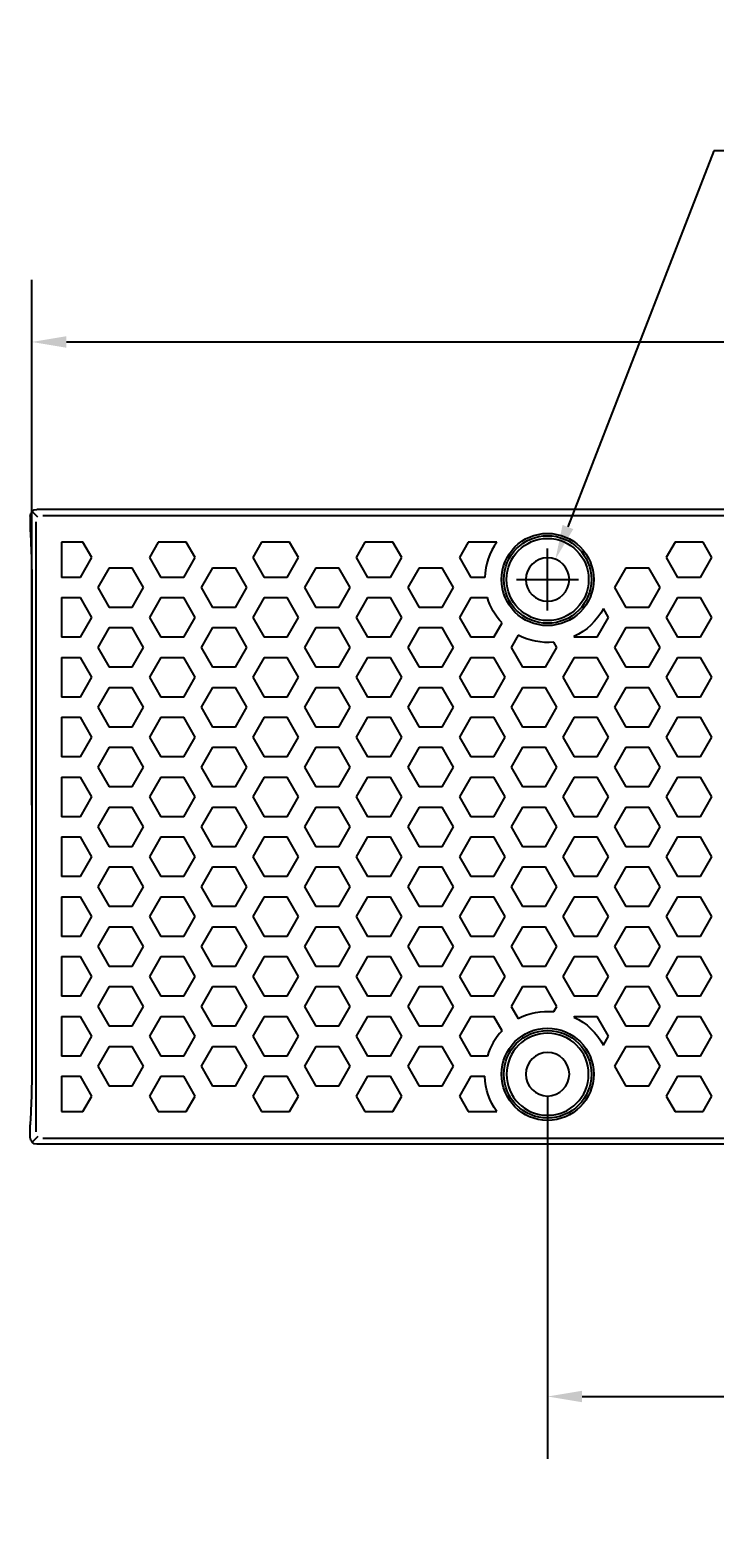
# Model space of a CAD drawing. Header units: inches. Extents: x 0.1 to 21.8, y 1.5 to 18.3.
# Drawn here: x 5.734 to 7.716, y 9.399 to 13.763 of the extents above; entities that cross this region are included whole.
import ezdxf

# ---------------------------------------------------------------- set-up
doc = ezdxf.new("R2010")
doc.units = ezdxf.units.IN
doc.header["$MEASUREMENT"] = 0
doc.layers.get('Defpoints').update_dxf_attribs({"color": 1})
doc.layers.add('Honeycomb', color=7, linetype='Continuous', true_color=0xffffff)
doc.styles.get("Standard").update_dxf_attribs({"font": 'Arial.ttf'})
doc.dimstyles.new('.1 DIM', dxfattribs={"dimscale": 0, "dimtxt": 0.15, "dimasz": 0.1, "dimexe": 0.18, "dimexo": 0.0625, "dimgap": 0.09, "dimtad": 0, "dimtih": 1, "dimtoh": 1, "dimdec": 5, "dimzin": 0, "dimdsep": 46, "dimlunit": 4, "dimtxsty": 'Standard', "dimcen": 0.09, "dimadec": 0, "dimazin": 0, "dimtfac": 1, "dimtdec": 5, "dimtofl": 0, "dimtmove": 0, "dimatfit": 3, "dimfxl": 1, "dimtolj": 1, "dimtzin": 0, "dimarcsym": 0})

# ---------------------------------------------------------------- blocks, each defined once
blk = doc.blocks.new('*D34')
at = {"layer": 'Defpoints', "color": 0, "lineweight": -2, "transparency": 16777216}
for p, q in [((5.7391, 11.5196), (5.7391, 13.0407)), ((17.6225, 11.5196), (17.6225, 13.0407)), ((5.8391, 12.8607), (11.0229, 12.8607)), ((17.5225, 12.8607), (12.3387, 12.8607))]:
    blk.add_line(p, q, dxfattribs=at)
at = {"layer": 'Defpoints', "color": 0, "transparency": 16777216}
for p in [(17.6225, 12.8607), (5.7391, 11.4571), (17.6225, 11.4571)]:
    blk.add_point(p, dxfattribs=at)
for points in [[(5.8391, 12.8773), (5.8391, 12.844), (5.7391, 12.8607)], [(17.5225, 12.8773), (17.5225, 12.844), (17.6225, 12.8607)]]:
    blk.add_solid(points, dxfattribs=at)
at = {"layer": 'Defpoints', "color": 0, "transparency": 16777216, "char_height": 0.15, "attachment_point": 5}
for s, insert in [('\\A1;11{\\H1x;\\S7/8;}"', (11.6808, 13.125)), ('\\A1;[301.84 mm]', (11.6808, 12.6752))]:
    blk.add_mtext(s, dxfattribs=dict(at, insert=insert))
blk = doc.blocks.new('*D35')
at = {"layer": 'Defpoints', "color": 0, "lineweight": -2, "transparency": 16777216}
for p, q in [((7.2322, 10.6786), (7.2322, 9.6283)), ((16.1294, 10.6786), (16.1294, 9.6283)), ((7.3322, 9.8083), (11.0229, 9.8083)), ((16.0294, 9.8083), (12.3387, 9.8083))]:
    blk.add_line(p, q, dxfattribs=at)
at = {"layer": 'Defpoints', "color": 0, "transparency": 16777216}
for p in [(7.2322, 10.7411), (16.1294, 10.7411), (16.1294, 9.8083)]:
    blk.add_point(p, dxfattribs=at)
for points in [[(7.3322, 9.8249), (7.3322, 9.7916), (7.2322, 9.8083)], [(16.0294, 9.8249), (16.0294, 9.7916), (16.1294, 9.8083)]]:
    blk.add_solid(points, dxfattribs=at)
at = {"layer": 'Defpoints', "color": 0, "transparency": 16777216, "char_height": 0.15, "attachment_point": 5}
for s, insert in [('\\A1;8{\\H1x;\\S29/32;}"', (11.6808, 10.0757)), ('\\A1;[225.99 mm]', (11.6808, 9.6228))]:
    blk.add_mtext(s, dxfattribs=dict(at, insert=insert))
blk = doc.blocks.new('*D38')
at = {"layer": 'Defpoints', "color": 0, "lineweight": -2, "transparency": 16777216}
for p, q in [((7.7131, 13.4143), (7.2911, 12.3251)), ((7.8131, 13.4143), (7.7131, 13.4143)), ((7.2322, 12.0831), (7.2322, 12.2631)), ((7.1422, 12.1731), (7.3222, 12.1731))]:
    blk.add_line(p, q, dxfattribs=at)
at = {"layer": 'Defpoints', "color": 0, "transparency": 16777216}
for p in [(7.255, 12.2318), (7.2095, 12.1144)]:
    blk.add_point(p, dxfattribs=at)
blk.add_solid([(7.2756, 12.3311), (7.3067, 12.3191), (7.255, 12.2318)], dxfattribs=at)
at = {"layer": 'Defpoints', "color": 0, "transparency": 16777216, "insert": (8.4699, 13.4143), "char_height": 0.15, "attachment_point": 5}
blk.add_mtext('\\A1;∅{\\H1x;\\S1/8;}"\\P [∅3.20 mm]', dxfattribs=at)

msp = doc.modelspace()

# ---------------------------------------------------------------- linework, layer by layer
at = {"layer": 'Honeycomb', "color": 250, "linetype": 'Continuous'}
for p, q in [((5.734299, 12.356287), (5.734299, 12.32102)), ((5.756782, 12.353481), (5.740062, 12.370201)), ((17.607626, 12.375964), (5.753976, 12.375964)), ((5.770691, 12.358748), (17.590911, 12.358748)), ((5.751516, 10.574601), (5.751516, 12.339572)), ((5.88703, 12.281185), (5.825454, 12.281185)), ((5.825454, 12.281185), (5.825454, 12.179158)), ((5.912789, 12.236569), (5.88703, 12.281185)), ((6.10516, 12.281185), (6.0794, 12.236569)), ((6.186225, 12.281185), (6.10516, 12.281185)), ((6.211984, 12.236569), (6.186225, 12.281185)), ((6.404355, 12.281185), (6.378596, 12.236569)), ((6.48542, 12.281185), (6.404355, 12.281185)), ((6.511179, 12.236569), (6.48542, 12.281185)), ((6.70355, 12.281185), (6.677791, 12.236569)), ((6.784615, 12.281185), (6.70355, 12.281185)), ((6.810374, 12.236569), (6.784615, 12.281185)), ((7.002745, 12.281185), (6.976986, 12.236569)), ((7.085724, 12.281185), (7.002745, 12.281185)), ((7.601135, 12.281185), (7.575376, 12.236569)), ((7.6822, 12.281185), (7.601135, 12.281185)), ((7.707959, 12.236569), (7.6822, 12.281185)), ((5.879643, 12.179158), (5.912789, 12.236569)), ((6.0794, 12.236569), (6.112546, 12.179158)), ((6.178838, 12.179158), (6.211984, 12.236569)), ((6.378596, 12.236569), (6.411741, 12.179158)), ((6.478033, 12.179158), (6.511179, 12.236569)), ((6.677791, 12.236569), (6.710937, 12.179158)), ((6.777228, 12.179158), (6.810374, 12.236569)), ((6.976986, 12.236569), (7.010132, 12.179158)), ((7.575376, 12.236569), (7.608522, 12.179158)), ((7.674814, 12.179158), (7.707959, 12.236569)), ((5.879643, 12.179158), (5.825454, 12.179158)), ((5.962949, 12.20737), (5.929803, 12.149959)), ((5.962949, 12.20737), (6.029241, 12.20737)), ((6.062387, 12.149959), (6.029241, 12.20737)), ((6.178838, 12.179158), (6.112546, 12.179158)), ((6.262144, 12.20737), (6.228998, 12.149959)), ((6.262144, 12.20737), (6.328436, 12.20737)), ((6.361582, 12.149959), (6.328436, 12.20737)), ((6.478033, 12.179158), (6.411741, 12.179158)), ((6.561339, 12.20737), (6.528193, 12.149959)), ((6.561339, 12.20737), (6.627631, 12.20737)), ((6.660777, 12.149959), (6.627631, 12.20737)), ((6.777228, 12.179158), (6.710937, 12.179158)), ((6.860534, 12.20737), (6.827388, 12.149959)), ((6.860534, 12.20737), (6.926826, 12.20737)), ((6.959972, 12.149959), (6.926826, 12.20737)), ((7.050278, 12.179158), (7.010132, 12.179158)), ((7.458924, 12.20737), (7.425778, 12.149959)), ((7.458924, 12.20737), (7.525216, 12.20737)), ((7.558362, 12.149959), (7.525216, 12.20737)), ((7.674814, 12.179158), (7.608522, 12.179158)), ((5.929803, 12.149959), (5.962949, 12.092549)), ((6.029241, 12.092549), (6.062387, 12.149959)), ((6.228998, 12.149959), (6.262144, 12.092549)), ((6.328436, 12.092549), (6.361582, 12.149959)), ((6.528193, 12.149959), (6.561339, 12.092549)), ((6.627631, 12.092549), (6.660777, 12.149959)), ((6.827388, 12.149959), (6.860534, 12.092549)), ((6.926826, 12.092549), (6.959972, 12.149959)), ((7.425778, 12.149959), (7.458924, 12.092549)), ((7.525216, 12.092549), (7.558362, 12.149959)), ((5.739144, 12.126781), (5.739144, 10.787392)), ((5.825454, 12.120761), (5.825454, 12.00594)), ((5.825454, 12.120761), (5.879643, 12.120761)), ((5.912789, 12.06335), (5.879643, 12.120761)), ((6.029241, 12.092549), (5.962949, 12.092549)), ((6.112546, 12.120761), (6.0794, 12.06335)), ((6.112546, 12.120761), (6.178838, 12.120761)), ((6.211984, 12.06335), (6.178838, 12.120761)), ((6.328436, 12.092549), (6.262144, 12.092549)), ((6.411741, 12.120761), (6.378596, 12.06335)), ((6.411741, 12.120761), (6.478033, 12.120761)), ((6.511179, 12.06335), (6.478033, 12.120761)), ((6.627631, 12.092549), (6.561339, 12.092549)), ((6.710937, 12.120761), (6.677791, 12.06335)), ((6.710937, 12.120761), (6.777228, 12.120761)), ((6.810374, 12.06335), (6.777228, 12.120761)), ((6.926826, 12.092549), (6.860534, 12.092549)), ((7.010132, 12.120761), (6.976986, 12.06335)), ((7.010132, 12.120761), (7.057866, 12.120761)), ((7.408764, 12.06335), (7.393829, 12.08922)), ((7.525216, 12.092549), (7.458924, 12.092549)), ((7.608522, 12.120761), (7.575376, 12.06335)), ((7.608522, 12.120761), (7.674814, 12.120761)), ((7.707959, 12.06335), (7.674814, 12.120761)), ((5.879643, 12.00594), (5.912789, 12.06335)), ((6.0794, 12.06335), (6.112546, 12.00594)), ((6.178838, 12.00594), (6.211984, 12.06335)), ((6.378596, 12.06335), (6.411741, 12.00594)), ((6.478033, 12.00594), (6.511179, 12.06335)), ((6.677791, 12.06335), (6.710937, 12.00594)), ((6.777228, 12.00594), (6.810374, 12.06335)), ((6.976986, 12.06335), (7.010132, 12.00594)), ((7.076423, 12.00594), (7.10043, 12.04752)), ((7.375618, 12.00594), (7.408764, 12.06335)), ((7.575376, 12.06335), (7.608522, 12.00594)), ((7.674814, 12.00594), (7.707959, 12.06335)), ((5.879643, 12.00594), (5.825454, 12.00594)), ((5.962949, 12.034152), (5.929803, 11.976741)), ((5.962949, 12.034152), (6.029241, 12.034152)), ((6.062387, 11.976741), (6.029241, 12.034152)), ((6.178838, 12.00594), (6.112546, 12.00594)), ((6.262144, 12.034152), (6.228998, 11.976741)), ((6.262144, 12.034152), (6.328436, 12.034152)), ((6.361582, 11.976741), (6.328436, 12.034152)), ((6.478033, 12.00594), (6.411741, 12.00594)), ((6.561339, 12.034152), (6.528193, 11.976741)), ((6.561339, 12.034152), (6.627631, 12.034152)), ((6.660777, 11.976741), (6.627631, 12.034152)), ((6.777228, 12.00594), (6.710937, 12.00594)), ((6.860534, 12.034152), (6.827388, 11.976741)), ((6.860534, 12.034152), (6.926826, 12.034152)), ((6.959972, 11.976741), (6.926826, 12.034152)), ((7.076423, 12.00594), (7.010132, 12.00594)), ((7.147057, 12.012203), (7.126583, 11.976741)), ((7.308311, 12.007698), (7.309327, 12.00594)), ((7.375618, 12.00594), (7.309327, 12.00594)), ((7.458924, 12.034152), (7.425778, 11.976741)), ((7.458924, 12.034152), (7.525216, 12.034152)), ((7.558362, 11.976741), (7.525216, 12.034152)), ((7.674814, 12.00594), (7.608522, 12.00594)), ((5.929803, 11.976741), (5.962949, 11.919331)), ((6.029241, 11.919331), (6.062387, 11.976741)), ((6.228998, 11.976741), (6.262144, 11.919331)), ((6.328436, 11.919331), (6.361582, 11.976741)), ((6.528193, 11.976741), (6.561339, 11.919331)), ((6.627631, 11.919331), (6.660777, 11.976741)), ((6.827388, 11.976741), (6.860534, 11.919331)), ((6.926826, 11.919331), (6.959972, 11.976741)), ((7.126583, 11.976741), (7.159729, 11.919331)), ((7.226021, 11.919331), (7.259167, 11.976741)), ((7.259167, 11.976741), (7.250385, 11.991952)), ((7.425778, 11.976741), (7.458924, 11.919331)), ((7.525216, 11.919331), (7.558362, 11.976741)), ((5.825454, 11.947543), (5.825454, 11.832722)), ((5.825454, 11.947543), (5.879643, 11.947543)), ((5.912789, 11.890132), (5.879643, 11.947543)), ((6.029241, 11.919331), (5.962949, 11.919331)), ((6.112546, 11.947543), (6.0794, 11.890132)), ((6.112546, 11.947543), (6.178838, 11.947543)), ((6.211984, 11.890132), (6.178838, 11.947543)), ((6.328436, 11.919331), (6.262144, 11.919331)), ((6.411741, 11.947543), (6.378596, 11.890132)), ((6.411741, 11.947543), (6.478033, 11.947543)), ((6.511179, 11.890132), (6.478033, 11.947543)), ((6.627631, 11.919331), (6.561339, 11.919331)), ((6.710937, 11.947543), (6.677791, 11.890132)), ((6.710937, 11.947543), (6.777228, 11.947543)), ((6.810374, 11.890132), (6.777228, 11.947543)), ((6.926826, 11.919331), (6.860534, 11.919331)), ((7.010132, 11.947543), (6.976986, 11.890132)), ((7.010132, 11.947543), (7.076423, 11.947543)), ((7.109569, 11.890132), (7.076423, 11.947543)), ((7.226021, 11.919331), (7.159729, 11.919331)), ((7.309327, 11.947543), (7.276181, 11.890132)), ((7.309327, 11.947543), (7.375618, 11.947543)), ((7.408764, 11.890132), (7.375618, 11.947543)), ((7.525216, 11.919331), (7.458924, 11.919331)), ((7.608522, 11.947543), (7.575376, 11.890132)), ((7.608522, 11.947543), (7.674814, 11.947543)), ((7.707959, 11.890132), (7.674814, 11.947543)), ((5.879643, 11.832722), (5.912789, 11.890132)), ((6.0794, 11.890132), (6.112546, 11.832722)), ((6.178838, 11.832722), (6.211984, 11.890132)), ((6.378596, 11.890132), (6.411741, 11.832722)), ((6.478033, 11.832722), (6.511179, 11.890132)), ((6.677791, 11.890132), (6.710937, 11.832722)), ((6.777228, 11.832722), (6.810374, 11.890132)), ((6.976986, 11.890132), (7.010132, 11.832722)), ((7.076423, 11.832722), (7.109569, 11.890132)), ((7.276181, 11.890132), (7.309327, 11.832722)), ((7.375618, 11.832722), (7.408764, 11.890132)), ((7.575376, 11.890132), (7.608522, 11.832722)), ((7.674814, 11.832722), (7.707959, 11.890132)), ((5.879643, 11.832722), (5.825454, 11.832722)), ((5.962949, 11.860933), (5.929803, 11.803523)), ((5.962949, 11.860933), (6.029241, 11.860933)), ((6.062387, 11.803523), (6.029241, 11.860933)), ((6.178838, 11.832722), (6.112546, 11.832722)), ((6.262144, 11.860933), (6.228998, 11.803523)), ((6.262144, 11.860933), (6.328436, 11.860933)), ((6.361582, 11.803523), (6.328436, 11.860933)), ((6.478033, 11.832722), (6.411741, 11.832722)), ((6.561339, 11.860933), (6.528193, 11.803523)), ((6.561339, 11.860933), (6.627631, 11.860933)), ((6.660777, 11.803523), (6.627631, 11.860933)), ((6.777228, 11.832722), (6.710937, 11.832722)), ((6.860534, 11.860933), (6.827388, 11.803523)), ((6.860534, 11.860933), (6.926826, 11.860933)), ((6.959972, 11.803523), (6.926826, 11.860933)), ((7.076423, 11.832722), (7.010132, 11.832722)), ((7.159729, 11.860933), (7.126583, 11.803523)), ((7.159729, 11.860933), (7.226021, 11.860933)), ((7.259167, 11.803523), (7.226021, 11.860933)), ((7.375618, 11.832722), (7.309327, 11.832722)), ((7.458924, 11.860933), (7.425778, 11.803523)), ((7.458924, 11.860933), (7.525216, 11.860933)), ((7.558362, 11.803523), (7.525216, 11.860933)), ((7.674814, 11.832722), (7.608522, 11.832722)), ((5.929803, 11.803523), (5.962949, 11.746113)), ((6.029241, 11.746113), (6.062387, 11.803523)), ((6.228998, 11.803523), (6.262144, 11.746113)), ((6.328436, 11.746113), (6.361582, 11.803523)), ((6.528193, 11.803523), (6.561339, 11.746113)), ((6.627631, 11.746113), (6.660777, 11.803523)), ((6.827388, 11.803523), (6.860534, 11.746113)), ((6.926826, 11.746113), (6.959972, 11.803523)), ((7.126583, 11.803523), (7.159729, 11.746113)), ((7.226021, 11.746113), (7.259167, 11.803523)), ((7.425778, 11.803523), (7.458924, 11.746113)), ((7.525216, 11.746113), (7.558362, 11.803523)), ((5.825454, 11.774324), (5.825454, 11.659504)), ((5.825454, 11.774324), (5.879643, 11.774324)), ((5.912789, 11.716914), (5.879643, 11.774324)), ((6.029241, 11.746113), (5.962949, 11.746113)), ((6.112546, 11.774324), (6.0794, 11.716914)), ((6.112546, 11.774324), (6.178838, 11.774324)), ((6.211984, 11.716914), (6.178838, 11.774324)), ((6.328436, 11.746113), (6.262144, 11.746113)), ((6.411741, 11.774324), (6.378596, 11.716914)), ((6.411741, 11.774324), (6.478033, 11.774324)), ((6.511179, 11.716914), (6.478033, 11.774324)), ((6.627631, 11.746113), (6.561339, 11.746113)), ((6.710937, 11.774324), (6.677791, 11.716914)), ((6.710937, 11.774324), (6.777228, 11.774324)), ((6.810374, 11.716914), (6.777228, 11.774324)), ((6.926826, 11.746113), (6.860534, 11.746113)), ((7.010132, 11.774324), (6.976986, 11.716914)), ((7.010132, 11.774324), (7.076423, 11.774324)), ((7.109569, 11.716914), (7.076423, 11.774324)), ((7.226021, 11.746113), (7.159729, 11.746113)), ((7.309327, 11.774324), (7.276181, 11.716914)), ((7.309327, 11.774324), (7.375618, 11.774324)), ((7.408764, 11.716914), (7.375618, 11.774324)), ((7.525216, 11.746113), (7.458924, 11.746113)), ((7.608522, 11.774324), (7.575376, 11.716914)), ((7.608522, 11.774324), (7.674814, 11.774324)), ((7.707959, 11.716914), (7.674814, 11.774324)), ((5.879643, 11.659504), (5.912789, 11.716914)), ((6.0794, 11.716914), (6.112546, 11.659504)), ((6.178838, 11.659504), (6.211984, 11.716914)), ((6.378596, 11.716914), (6.411741, 11.659504)), ((6.478033, 11.659504), (6.511179, 11.716914)), ((6.677791, 11.716914), (6.710937, 11.659504)), ((6.777228, 11.659504), (6.810374, 11.716914)), ((6.976986, 11.716914), (7.010132, 11.659504)), ((7.076423, 11.659504), (7.109569, 11.716914)), ((7.276181, 11.716914), (7.309327, 11.659504)), ((7.375618, 11.659504), (7.408764, 11.716914)), ((7.575376, 11.716914), (7.608522, 11.659504)), ((7.674814, 11.659504), (7.707959, 11.716914)), ((5.879643, 11.659504), (5.825454, 11.659504)), ((5.962949, 11.687715), (5.929803, 11.630305)), ((5.962949, 11.687715), (6.029241, 11.687715)), ((6.062387, 11.630305), (6.029241, 11.687715)), ((6.178838, 11.659504), (6.112546, 11.659504)), ((6.262144, 11.687715), (6.228998, 11.630305)), ((6.262144, 11.687715), (6.328436, 11.687715)), ((6.361582, 11.630305), (6.328436, 11.687715)), ((6.478033, 11.659504), (6.411741, 11.659504)), ((6.561339, 11.687715), (6.528193, 11.630305)), ((6.561339, 11.687715), (6.627631, 11.687715)), ((6.660777, 11.630305), (6.627631, 11.687715)), ((6.777228, 11.659504), (6.710937, 11.659504)), ((6.860534, 11.687715), (6.827388, 11.630305)), ((6.860534, 11.687715), (6.926826, 11.687715)), ((6.959972, 11.630305), (6.926826, 11.687715)), ((7.076423, 11.659504), (7.010132, 11.659504)), ((7.159729, 11.687715), (7.126583, 11.630305)), ((7.159729, 11.687715), (7.226021, 11.687715)), ((7.259167, 11.630305), (7.226021, 11.687715)), ((7.375618, 11.659504), (7.309327, 11.659504)), ((7.458924, 11.687715), (7.425778, 11.630305)), ((7.458924, 11.687715), (7.525216, 11.687715)), ((7.558362, 11.630305), (7.525216, 11.687715)), ((7.674814, 11.659504), (7.608522, 11.659504)), ((5.929803, 11.630305), (5.962949, 11.572894)), ((6.029241, 11.572894), (6.062387, 11.630305)), ((6.228998, 11.630305), (6.262144, 11.572894)), ((6.328436, 11.572894), (6.361582, 11.630305)), ((6.528193, 11.630305), (6.561339, 11.572894)), ((6.627631, 11.572894), (6.660777, 11.630305)), ((6.827388, 11.630305), (6.860534, 11.572894)), ((6.926826, 11.572894), (6.959972, 11.630305)), ((7.126583, 11.630305), (7.159729, 11.572894)), ((7.226021, 11.572894), (7.259167, 11.630305)), ((7.425778, 11.630305), (7.458924, 11.572894)), ((7.525216, 11.572894), (7.558362, 11.630305)), ((5.825454, 11.601106), (5.825454, 11.486285)), ((5.825454, 11.601106), (5.879643, 11.601106)), ((5.912789, 11.543696), (5.879643, 11.601106)), ((6.029241, 11.572894), (5.962949, 11.572894)), ((6.112546, 11.601106), (6.0794, 11.543696)), ((6.112546, 11.601106), (6.178838, 11.601106)), ((6.211984, 11.543696), (6.178838, 11.601106)), ((6.328436, 11.572894), (6.262144, 11.572894)), ((6.411741, 11.601106), (6.378596, 11.543696)), ((6.411741, 11.601106), (6.478033, 11.601106)), ((6.511179, 11.543696), (6.478033, 11.601106)), ((6.627631, 11.572894), (6.561339, 11.572894)), ((6.710937, 11.601106), (6.677791, 11.543696)), ((6.710937, 11.601106), (6.777228, 11.601106)), ((6.810374, 11.543696), (6.777228, 11.601106)), ((6.926826, 11.572894), (6.860534, 11.572894)), ((7.010132, 11.601106), (6.976986, 11.543696)), ((7.010132, 11.601106), (7.076423, 11.601106)), ((7.109569, 11.543696), (7.076423, 11.601106)), ((7.226021, 11.572894), (7.159729, 11.572894)), ((7.309327, 11.601106), (7.276181, 11.543696)), ((7.309327, 11.601106), (7.375618, 11.601106)), ((7.408764, 11.543696), (7.375618, 11.601106)), ((7.525216, 11.572894), (7.458924, 11.572894)), ((7.608522, 11.601106), (7.575376, 11.543696)), ((7.608522, 11.601106), (7.674814, 11.601106)), ((7.707959, 11.543696), (7.674814, 11.601106)), ((5.879643, 11.486285), (5.912789, 11.543696)), ((6.0794, 11.543696), (6.112546, 11.486285)), ((6.178838, 11.486285), (6.211984, 11.543696)), ((6.378596, 11.543696), (6.411741, 11.486285)), ((6.478033, 11.486285), (6.511179, 11.543696)), ((6.677791, 11.543696), (6.710937, 11.486285)), ((6.777228, 11.486285), (6.810374, 11.543696)), ((6.976986, 11.543696), (7.010132, 11.486285)), ((7.076423, 11.486285), (7.109569, 11.543696)), ((7.276181, 11.543696), (7.309327, 11.486285)), ((7.375618, 11.486285), (7.408764, 11.543696)), ((7.575376, 11.543696), (7.608522, 11.486285)), ((7.674814, 11.486285), (7.707959, 11.543696)), ((5.879643, 11.486285), (5.825454, 11.486285)), ((5.962949, 11.514497), (5.929803, 11.457087)), ((5.962949, 11.514497), (6.029241, 11.514497)), ((6.062387, 11.457087), (6.029241, 11.514497)), ((6.178838, 11.486285), (6.112546, 11.486285)), ((6.262144, 11.514497), (6.228998, 11.457087)), ((6.262144, 11.514497), (6.328436, 11.514497)), ((6.361582, 11.457087), (6.328436, 11.514497)), ((6.478033, 11.486285), (6.411741, 11.486285)), ((6.561339, 11.514497), (6.528193, 11.457087)), ((6.561339, 11.514497), (6.627631, 11.514497)), ((6.660777, 11.457087), (6.627631, 11.514497)), ((6.777228, 11.486285), (6.710937, 11.486285)), ((6.860534, 11.514497), (6.827388, 11.457087)), ((6.860534, 11.514497), (6.926826, 11.514497)), ((6.959972, 11.457087), (6.926826, 11.514497)), ((7.076423, 11.486285), (7.010132, 11.486285)), ((7.159729, 11.514497), (7.126583, 11.457087)), ((7.159729, 11.514497), (7.226021, 11.514497)), ((7.259167, 11.457087), (7.226021, 11.514497)), ((7.375618, 11.486285), (7.309327, 11.486285)), ((7.458924, 11.514497), (7.425778, 11.457087)), ((7.458924, 11.514497), (7.525216, 11.514497)), ((7.558362, 11.457087), (7.525216, 11.514497)), ((7.674814, 11.486285), (7.608522, 11.486285)), ((5.929803, 11.457087), (5.962949, 11.399676)), ((6.029241, 11.399676), (6.062387, 11.457087)), ((6.228998, 11.457087), (6.262144, 11.399676)), ((6.328436, 11.399676), (6.361582, 11.457087)), ((6.528193, 11.457087), (6.561339, 11.399676)), ((6.627631, 11.399676), (6.660777, 11.457087)), ((6.827388, 11.457087), (6.860534, 11.399676)), ((6.926826, 11.399676), (6.959972, 11.457087)), ((7.126583, 11.457087), (7.159729, 11.399676)), ((7.226021, 11.399676), (7.259167, 11.457087)), ((7.425778, 11.457087), (7.458924, 11.399676)), ((7.525216, 11.399676), (7.558362, 11.457087)), ((5.825454, 11.427888), (5.825454, 11.313067)), ((5.825454, 11.427888), (5.879643, 11.427888)), ((5.912789, 11.370478), (5.879643, 11.427888)), ((6.029241, 11.399676), (5.962949, 11.399676)), ((6.112546, 11.427888), (6.0794, 11.370478)), ((6.112546, 11.427888), (6.178838, 11.427888)), ((6.211984, 11.370478), (6.178838, 11.427888)), ((6.328436, 11.399676), (6.262144, 11.399676)), ((6.411741, 11.427888), (6.378596, 11.370478)), ((6.411741, 11.427888), (6.478033, 11.427888)), ((6.511179, 11.370478), (6.478033, 11.427888)), ((6.627631, 11.399676), (6.561339, 11.399676)), ((6.710937, 11.427888), (6.677791, 11.370478)), ((6.710937, 11.427888), (6.777228, 11.427888)), ((6.810374, 11.370478), (6.777228, 11.427888)), ((6.926826, 11.399676), (6.860534, 11.399676)), ((7.010132, 11.427888), (6.976986, 11.370478)), ((7.010132, 11.427888), (7.076423, 11.427888)), ((7.109569, 11.370478), (7.076423, 11.427888)), ((7.226021, 11.399676), (7.159729, 11.399676)), ((7.309327, 11.427888), (7.276181, 11.370478)), ((7.309327, 11.427888), (7.375618, 11.427888)), ((7.408764, 11.370478), (7.375618, 11.427888)), ((7.525216, 11.399676), (7.458924, 11.399676)), ((7.608522, 11.427888), (7.575376, 11.370478)), ((7.608522, 11.427888), (7.674814, 11.427888)), ((7.707959, 11.370478), (7.674814, 11.427888)), ((5.879643, 11.313067), (5.912789, 11.370478)), ((6.0794, 11.370478), (6.112546, 11.313067)), ((6.178838, 11.313067), (6.211984, 11.370478)), ((6.378596, 11.370478), (6.411741, 11.313067)), ((6.478033, 11.313067), (6.511179, 11.370478)), ((6.677791, 11.370478), (6.710937, 11.313067)), ((6.777228, 11.313067), (6.810374, 11.370478)), ((6.976986, 11.370478), (7.010132, 11.313067)), ((7.076423, 11.313067), (7.109569, 11.370478)), ((7.276181, 11.370478), (7.309327, 11.313067)), ((7.375618, 11.313067), (7.408764, 11.370478)), ((7.575376, 11.370478), (7.608522, 11.313067)), ((7.674814, 11.313067), (7.707959, 11.370478)), ((5.879643, 11.313067), (5.825454, 11.313067)), ((5.962949, 11.341279), (5.929803, 11.283868)), ((5.962949, 11.341279), (6.029241, 11.341279)), ((6.062387, 11.283868), (6.029241, 11.341279)), ((6.178838, 11.313067), (6.112546, 11.313067)), ((6.262144, 11.341279), (6.228998, 11.283868)), ((6.262144, 11.341279), (6.328436, 11.341279)), ((6.361582, 11.283868), (6.328436, 11.341279)), ((6.478033, 11.313067), (6.411741, 11.313067)), ((6.561339, 11.341279), (6.528193, 11.283868)), ((6.561339, 11.341279), (6.627631, 11.341279)), ((6.660777, 11.283868), (6.627631, 11.341279)), ((6.777228, 11.313067), (6.710937, 11.313067)), ((6.860534, 11.341279), (6.827388, 11.283868)), ((6.860534, 11.341279), (6.926826, 11.341279)), ((6.959972, 11.283868), (6.926826, 11.341279)), ((7.076423, 11.313067), (7.010132, 11.313067)), ((7.159729, 11.341279), (7.126583, 11.283868)), ((7.159729, 11.341279), (7.226021, 11.341279)), ((7.259167, 11.283868), (7.226021, 11.341279)), ((7.375618, 11.313067), (7.309327, 11.313067)), ((7.458924, 11.341279), (7.425778, 11.283868)), ((7.458924, 11.341279), (7.525216, 11.341279)), ((7.558362, 11.283868), (7.525216, 11.341279)), ((7.674814, 11.313067), (7.608522, 11.313067)), ((5.929803, 11.283868), (5.962949, 11.226458)), ((6.029241, 11.226458), (6.062387, 11.283868)), ((6.228998, 11.283868), (6.262144, 11.226458)), ((6.328436, 11.226458), (6.361582, 11.283868)), ((6.528193, 11.283868), (6.561339, 11.226458)), ((6.627631, 11.226458), (6.660777, 11.283868)), ((6.827388, 11.283868), (6.860534, 11.226458)), ((6.926826, 11.226458), (6.959972, 11.283868)), ((7.126583, 11.283868), (7.159729, 11.226458)), ((7.226021, 11.226458), (7.259167, 11.283868)), ((7.425778, 11.283868), (7.458924, 11.226458)), ((7.525216, 11.226458), (7.558362, 11.283868)), ((5.825454, 11.25467), (5.825454, 11.139849)), ((5.825454, 11.25467), (5.879643, 11.25467)), ((5.912789, 11.197259), (5.879643, 11.25467)), ((6.029241, 11.226458), (5.962949, 11.226458)), ((6.112546, 11.25467), (6.0794, 11.197259)), ((6.112546, 11.25467), (6.178838, 11.25467)), ((6.211984, 11.197259), (6.178838, 11.25467)), ((6.328436, 11.226458), (6.262144, 11.226458)), ((6.411741, 11.25467), (6.378596, 11.197259)), ((6.411741, 11.25467), (6.478033, 11.25467)), ((6.511179, 11.197259), (6.478033, 11.25467)), ((6.627631, 11.226458), (6.561339, 11.226458)), ((6.710937, 11.25467), (6.677791, 11.197259)), ((6.710937, 11.25467), (6.777228, 11.25467)), ((6.810374, 11.197259), (6.777228, 11.25467)), ((6.926826, 11.226458), (6.860534, 11.226458)), ((7.010132, 11.25467), (6.976986, 11.197259)), ((7.010132, 11.25467), (7.076423, 11.25467)), ((7.109569, 11.197259), (7.076423, 11.25467)), ((7.226021, 11.226458), (7.159729, 11.226458)), ((7.309327, 11.25467), (7.276181, 11.197259)), ((7.309327, 11.25467), (7.375618, 11.25467)), ((7.408764, 11.197259), (7.375618, 11.25467)), ((7.525216, 11.226458), (7.458924, 11.226458)), ((7.608522, 11.25467), (7.575376, 11.197259)), ((7.608522, 11.25467), (7.674814, 11.25467)), ((7.707959, 11.197259), (7.674814, 11.25467)), ((5.879643, 11.139849), (5.912789, 11.197259)), ((6.0794, 11.197259), (6.112546, 11.139849)), ((6.178838, 11.139849), (6.211984, 11.197259)), ((6.378596, 11.197259), (6.411741, 11.139849)), ((6.478033, 11.139849), (6.511179, 11.197259)), ((6.677791, 11.197259), (6.710937, 11.139849)), ((6.777228, 11.139849), (6.810374, 11.197259)), ((6.976986, 11.197259), (7.010132, 11.139849)), ((7.076423, 11.139849), (7.109569, 11.197259)), ((7.276181, 11.197259), (7.309327, 11.139849)), ((7.375618, 11.139849), (7.408764, 11.197259)), ((7.575376, 11.197259), (7.608522, 11.139849)), ((7.674814, 11.139849), (7.707959, 11.197259)), ((5.879643, 11.139849), (5.825454, 11.139849)), ((5.962949, 11.168061), (5.929803, 11.11065)), ((5.962949, 11.168061), (6.029241, 11.168061)), ((6.062387, 11.11065), (6.029241, 11.168061)), ((6.178838, 11.139849), (6.112546, 11.139849)), ((6.262144, 11.168061), (6.228998, 11.11065)), ((6.262144, 11.168061), (6.328436, 11.168061)), ((6.361582, 11.11065), (6.328436, 11.168061)), ((6.478033, 11.139849), (6.411741, 11.139849)), ((6.561339, 11.168061), (6.528193, 11.11065)), ((6.561339, 11.168061), (6.627631, 11.168061)), ((6.660777, 11.11065), (6.627631, 11.168061)), ((6.777228, 11.139849), (6.710937, 11.139849)), ((6.860534, 11.168061), (6.827388, 11.11065)), ((6.860534, 11.168061), (6.926826, 11.168061)), ((6.959972, 11.11065), (6.926826, 11.168061)), ((7.076423, 11.139849), (7.010132, 11.139849)), ((7.159729, 11.168061), (7.126583, 11.11065)), ((7.159729, 11.168061), (7.226021, 11.168061)), ((7.259167, 11.11065), (7.226021, 11.168061)), ((7.375618, 11.139849), (7.309327, 11.139849)), ((7.458924, 11.168061), (7.425778, 11.11065)), ((7.458924, 11.168061), (7.525216, 11.168061)), ((7.558362, 11.11065), (7.525216, 11.168061)), ((7.674814, 11.139849), (7.608522, 11.139849)), ((5.929803, 11.11065), (5.962949, 11.05324)), ((6.029241, 11.05324), (6.062387, 11.11065)), ((6.228998, 11.11065), (6.262144, 11.05324)), ((6.328436, 11.05324), (6.361582, 11.11065)), ((6.528193, 11.11065), (6.561339, 11.05324)), ((6.627631, 11.05324), (6.660777, 11.11065)), ((6.827388, 11.11065), (6.860534, 11.05324)), ((6.926826, 11.05324), (6.959972, 11.11065)), ((7.126583, 11.11065), (7.159729, 11.05324)), ((7.226021, 11.05324), (7.259167, 11.11065)), ((7.425778, 11.11065), (7.458924, 11.05324)), ((7.525216, 11.05324), (7.558362, 11.11065)), ((5.825454, 11.081452), (5.825454, 10.966631)), ((5.825454, 11.081452), (5.879643, 11.081452)), ((5.912789, 11.024041), (5.879643, 11.081452)), ((6.029241, 11.05324), (5.962949, 11.05324)), ((6.112546, 11.081452), (6.0794, 11.024041)), ((6.112546, 11.081452), (6.178838, 11.081452)), ((6.211984, 11.024041), (6.178838, 11.081452)), ((6.328436, 11.05324), (6.262144, 11.05324)), ((6.411741, 11.081452), (6.378596, 11.024041)), ((6.411741, 11.081452), (6.478033, 11.081452)), ((6.511179, 11.024041), (6.478033, 11.081452)), ((6.627631, 11.05324), (6.561339, 11.05324)), ((6.710937, 11.081452), (6.677791, 11.024041)), ((6.710937, 11.081452), (6.777228, 11.081452)), ((6.810374, 11.024041), (6.777228, 11.081452)), ((6.926826, 11.05324), (6.860534, 11.05324)), ((7.010132, 11.081452), (6.976986, 11.024041)), ((7.010132, 11.081452), (7.076423, 11.081452)), ((7.109569, 11.024041), (7.076423, 11.081452)), ((7.226021, 11.05324), (7.159729, 11.05324)), ((7.309327, 11.081452), (7.276181, 11.024041)), ((7.309327, 11.081452), (7.375618, 11.081452)), ((7.408764, 11.024041), (7.375618, 11.081452)), ((7.525216, 11.05324), (7.458924, 11.05324)), ((7.608522, 11.081452), (7.575376, 11.024041)), ((7.608522, 11.081452), (7.674814, 11.081452)), ((7.707959, 11.024041), (7.674814, 11.081452)), ((5.879643, 10.966631), (5.912789, 11.024041)), ((6.0794, 11.024041), (6.112546, 10.966631)), ((6.178838, 10.966631), (6.211984, 11.024041)), ((6.378596, 11.024041), (6.411741, 10.966631)), ((6.478033, 10.966631), (6.511179, 11.024041)), ((6.677791, 11.024041), (6.710937, 10.966631)), ((6.777228, 10.966631), (6.810374, 11.024041)), ((6.976986, 11.024041), (7.010132, 10.966631)), ((7.076423, 10.966631), (7.109569, 11.024041)), ((7.276181, 11.024041), (7.309327, 10.966631)), ((7.375618, 10.966631), (7.408764, 11.024041)), ((7.575376, 11.024041), (7.608522, 10.966631)), ((7.674814, 10.966631), (7.707959, 11.024041)), ((5.879643, 10.966631), (5.825454, 10.966631)), ((5.962949, 10.994842), (5.929803, 10.937432)), ((5.962949, 10.994842), (6.029241, 10.994842)), ((6.062387, 10.937432), (6.029241, 10.994842)), ((6.178838, 10.966631), (6.112546, 10.966631)), ((6.262144, 10.994842), (6.228998, 10.937432)), ((6.262144, 10.994842), (6.328436, 10.994842)), ((6.361582, 10.937432), (6.328436, 10.994842)), ((6.478033, 10.966631), (6.411741, 10.966631)), ((6.561339, 10.994842), (6.528193, 10.937432)), ((6.561339, 10.994842), (6.627631, 10.994842)), ((6.660777, 10.937432), (6.627631, 10.994842)), ((6.777228, 10.966631), (6.710937, 10.966631)), ((6.860534, 10.994842), (6.827388, 10.937432)), ((6.860534, 10.994842), (6.926826, 10.994842)), ((6.959972, 10.937432), (6.926826, 10.994842)), ((7.076423, 10.966631), (7.010132, 10.966631)), ((7.159729, 10.994842), (7.126583, 10.937432)), ((7.159729, 10.994842), (7.226021, 10.994842)), ((7.259167, 10.937432), (7.226021, 10.994842)), ((7.375618, 10.966631), (7.309327, 10.966631)), ((7.458924, 10.994842), (7.425778, 10.937432)), ((7.458924, 10.994842), (7.525216, 10.994842)), ((7.558362, 10.937432), (7.525216, 10.994842)), ((7.674814, 10.966631), (7.608522, 10.966631)), ((5.929803, 10.937432), (5.962949, 10.880022)), ((6.029241, 10.880022), (6.062387, 10.937432)), ((6.228998, 10.937432), (6.262144, 10.880022)), ((6.328436, 10.880022), (6.361582, 10.937432)), ((6.528193, 10.937432), (6.561339, 10.880022)), ((6.627631, 10.880022), (6.660777, 10.937432)), ((6.827388, 10.937432), (6.860534, 10.880022)), ((6.926826, 10.880022), (6.959972, 10.937432)), ((7.126583, 10.937432), (7.147057, 10.90197)), ((7.250385, 10.922222), (7.259167, 10.937432)), ((7.425778, 10.937432), (7.458924, 10.880022)), ((7.525216, 10.880022), (7.558362, 10.937432)), ((5.825454, 10.908233), (5.825454, 10.793413)), ((5.825454, 10.908233), (5.879643, 10.908233)), ((5.912789, 10.850823), (5.879643, 10.908233)), ((6.029241, 10.880022), (5.962949, 10.880022)), ((6.112546, 10.908233), (6.0794, 10.850823)), ((6.112546, 10.908233), (6.178838, 10.908233)), ((6.211984, 10.850823), (6.178838, 10.908233)), ((6.328436, 10.880022), (6.262144, 10.880022)), ((6.411741, 10.908233), (6.378596, 10.850823)), ((6.411741, 10.908233), (6.478033, 10.908233)), ((6.511179, 10.850823), (6.478033, 10.908233)), ((6.627631, 10.880022), (6.561339, 10.880022)), ((6.710937, 10.908233), (6.677791, 10.850823)), ((6.710937, 10.908233), (6.777228, 10.908233)), ((6.810374, 10.850823), (6.777228, 10.908233)), ((6.926826, 10.880022), (6.860534, 10.880022)), ((7.010132, 10.908233), (6.976986, 10.850823)), ((7.010132, 10.908233), (7.076423, 10.908233)), ((7.10043, 10.866653), (7.076423, 10.908233)), ((7.309327, 10.908233), (7.308311, 10.906475)), ((7.309327, 10.908233), (7.375618, 10.908233)), ((7.408764, 10.850823), (7.375618, 10.908233)), ((7.525216, 10.880022), (7.458924, 10.880022)), ((7.608522, 10.908233), (7.575376, 10.850823)), ((7.608522, 10.908233), (7.674814, 10.908233)), ((7.707959, 10.850823), (7.674814, 10.908233)), ((5.879643, 10.793413), (5.912789, 10.850823)), ((6.0794, 10.850823), (6.112546, 10.793413)), ((6.178838, 10.793413), (6.211984, 10.850823)), ((6.378596, 10.850823), (6.411741, 10.793413)), ((6.478033, 10.793413), (6.511179, 10.850823)), ((6.677791, 10.850823), (6.710937, 10.793413)), ((6.777228, 10.793413), (6.810374, 10.850823)), ((6.976986, 10.850823), (7.010132, 10.793413)), ((7.393829, 10.824954), (7.408764, 10.850823)), ((7.575376, 10.850823), (7.608522, 10.793413)), ((7.674814, 10.793413), (7.707959, 10.850823)), ((5.879643, 10.793413), (5.825454, 10.793413)), ((5.962949, 10.821624), (5.929803, 10.764214)), ((5.962949, 10.821624), (6.029241, 10.821624)), ((6.062387, 10.764214), (6.029241, 10.821624)), ((6.178838, 10.793413), (6.112546, 10.793413)), ((6.262144, 10.821624), (6.228998, 10.764214)), ((6.262144, 10.821624), (6.328436, 10.821624)), ((6.361582, 10.764214), (6.328436, 10.821624)), ((6.478033, 10.793413), (6.411741, 10.793413)), ((6.561339, 10.821624), (6.528193, 10.764214)), ((6.561339, 10.821624), (6.627631, 10.821624)), ((6.660777, 10.764214), (6.627631, 10.821624)), ((6.777228, 10.793413), (6.710937, 10.793413)), ((6.860534, 10.821624), (6.827388, 10.764214)), ((6.860534, 10.821624), (6.926826, 10.821624)), ((6.959972, 10.764214), (6.926826, 10.821624)), ((7.057866, 10.793413), (7.010132, 10.793413)), ((7.458924, 10.821624), (7.425778, 10.764214)), ((7.458924, 10.821624), (7.525216, 10.821624)), ((7.558362, 10.764214), (7.525216, 10.821624)), ((7.674814, 10.793413), (7.608522, 10.793413)), ((5.929803, 10.764214), (5.962949, 10.706803)), ((6.029241, 10.706803), (6.062387, 10.764214)), ((6.228998, 10.764214), (6.262144, 10.706803)), ((6.328436, 10.706803), (6.361582, 10.764214)), ((6.528193, 10.764214), (6.561339, 10.706803)), ((6.627631, 10.706803), (6.660777, 10.764214)), ((6.827388, 10.764214), (6.860534, 10.706803)), ((6.926826, 10.706803), (6.959972, 10.764214)), ((7.425778, 10.764214), (7.458924, 10.706803)), ((7.525216, 10.706803), (7.558362, 10.764214)), ((5.825454, 10.735015), (5.825454, 10.633021)), ((5.825454, 10.735015), (5.879643, 10.735015)), ((5.912789, 10.677605), (5.879643, 10.735015)), ((6.029241, 10.706803), (5.962949, 10.706803)), ((6.112546, 10.735015), (6.0794, 10.677605)), ((6.112546, 10.735015), (6.178838, 10.735015)), ((6.211984, 10.677605), (6.178838, 10.735015)), ((6.328436, 10.706803), (6.262144, 10.706803)), ((6.411741, 10.735015), (6.378596, 10.677605)), ((6.411741, 10.735015), (6.478033, 10.735015)), ((6.511179, 10.677605), (6.478033, 10.735015)), ((6.627631, 10.706803), (6.561339, 10.706803)), ((6.710937, 10.735015), (6.677791, 10.677605)), ((6.710937, 10.735015), (6.777228, 10.735015)), ((6.810374, 10.677605), (6.777228, 10.735015)), ((6.926826, 10.706803), (6.860534, 10.706803)), ((7.010132, 10.735015), (6.976986, 10.677605)), ((7.010132, 10.735015), (7.050278, 10.735015)), ((7.525216, 10.706803), (7.458924, 10.706803)), ((7.608522, 10.735015), (7.575376, 10.677605)), ((7.608522, 10.735015), (7.674814, 10.735015)), ((7.707959, 10.677605), (7.674814, 10.735015)), ((5.887049, 10.633021), (5.912789, 10.677605)), ((6.0794, 10.677605), (6.105141, 10.633021)), ((6.186244, 10.633021), (6.211984, 10.677605)), ((6.378596, 10.677605), (6.404336, 10.633021)), ((6.485439, 10.633021), (6.511179, 10.677605)), ((6.677791, 10.677605), (6.703531, 10.633021)), ((6.784634, 10.633021), (6.810374, 10.677605)), ((6.976986, 10.677605), (7.002726, 10.633021)), ((7.575376, 10.677605), (7.601116, 10.633021)), ((7.682219, 10.633021), (7.707959, 10.677605)), ((5.825454, 10.633021), (5.887049, 10.633021)), ((6.105141, 10.633021), (6.186244, 10.633021)), ((6.404336, 10.633021), (6.485439, 10.633021)), ((6.703531, 10.633021), (6.784634, 10.633021)), ((7.002726, 10.633021), (7.0857, 10.633021)), ((7.601116, 10.633021), (7.682219, 10.633021)), ((5.734299, 10.557886), (5.734299, 10.594377)), ((5.756782, 10.560692), (5.740062, 10.543972)), ((17.607626, 10.538209), (5.753976, 10.538209)), ((17.590911, 10.555426), (5.770691, 10.555426))]:
    msp.add_line(p, q, dxfattribs=at)
for centre, radius in [((7.232243, 12.173111), 0.13343), ((7.232243, 12.173111), 0.126764), ((7.232243, 12.173111), 0.118891), ((7.232243, 10.741062), 0.13343), ((7.232243, 10.741062), 0.126764)]:
    msp.add_circle(centre, radius, dxfattribs=at)
at = {"layer": 'Honeycomb', "color": 250, "linetype": 'Continuous', "extrusion": (-6.12303e-17, 7.49855e-33, -1)}
for centre, radius in [((-7.232243, 12.173111), 0.062988), ((-7.232243, 10.741062), 0.118891), ((-7.232243, 10.741062), 0.062988)]:
    msp.add_circle(centre, radius, dxfattribs=at)
at = {"layer": 'Honeycomb', "color": 250, "linetype": 'Continuous'}
for centre, start, end in [((7.232243, 12.173111), 143.587105, 178.096574), ((7.232243, 10.741062), 136.384756, 163.28957)]:
    msp.add_arc(centre, 0.182065, start, end, dxfattribs=at)
at = {"layer": 'Honeycomb', "color": 250, "linetype": 'Continuous', "extrusion": (0, 0, -1)}
for centre, start, end in [((-7.232243, 12.173111), 316.384756, 343.28957), ((-7.232243, 12.173111), 207.43717, 245.303605), ((-7.232243, 12.173111), 264.281158, 297.89705), ((-7.232243, 10.741062), 62.10295, 95.718842), ((-7.232243, 10.741062), 114.696395, 152.56283), ((-7.232243, 10.741062), 323.59985, 358.096574)]:
    msp.add_arc(centre, 0.182065, start, end, dxfattribs=at)
for centre, major_axis, ratio, start_param, end_param in [((5.75399, 12.356273), (0.013928, -0.013928), 0.999315, 2.35653711, 3.9266482), ((5.724371, 11.45034), (0, 0.936166), 0.02618592, 2.57542873, 2.72464292), ((5.75399, 10.5579), (0.013928, 0.013928), 0.999315, 2.35653711, 3.9266482)]:
    msp.add_ellipse(centre, major_axis=major_axis, ratio=ratio, start_param=start_param, end_param=end_param, dxfattribs=at)
at = {"layer": 'Honeycomb', "color": 250, "linetype": 'Continuous'}
msp.add_open_spline([(5.734299, 12.32102), (5.735415, 12.301795), (5.736488, 12.279005), (5.737521, 12.253924)], degree=3, dxfattribs=at)
for points, knots in [([(5.737521, 12.253924), (5.737793, 12.24732), (5.738029, 12.239115), (5.738442, 12.220042), (5.73861, 12.209494), (5.738879, 12.187196), (5.73898, 12.175296), (5.739111, 12.151355), (5.739144, 12.139173), (5.739144, 12.126781)], [0, 0, 0, 0, 0.25, 0.25, 0.5, 0.5, 0.75, 0.75, 1, 1, 1, 1]), ([(5.739144, 10.787392), (5.739144, 10.775071), (5.739111, 10.762728), (5.738979, 10.738791), (5.738879, 10.726988), (5.738678, 10.71025), (5.738602, 10.704845), (5.738433, 10.694422), (5.738339, 10.68937), (5.738031, 10.675134), (5.737795, 10.666904), (5.737521, 10.660249)], [0, 0, 0, 0, 0.25, 0.25, 0.5, 0.5, 0.625, 0.625, 0.75, 0.75, 1, 1, 1, 1])]:
    msp.add_open_spline(points, degree=3, knots=knots, dxfattribs=at)

# ---------------------------------------------------------------- dimensions: what is measured, and where the dimension line sits
at = {"layer": 'Defpoints'}
dim = msp.add_diameter_dim_2p(p1=(7.209489, 12.114376), p2=(7.254997, 12.231846), dimstyle='.1 DIM', override={"dimscale": 1, "dimpost": '\\X'}, dxfattribs=at)
dim.commit()
dim.dimension.update_dxf_attribs({"geometry": '*D38', "text_midpoint": (8.469933, 13.414319), "dimtype": 163})
dim = msp.add_linear_dim(base=(17.622458, 12.860661), p1=(5.739144, 11.457087), p2=(17.622458, 11.457087), dimstyle='.1 DIM', override={"dimscale": 1, "dimpost": '\\X'}, dxfattribs=at)
dim.commit()
dim.dimension.update_dxf_attribs({"geometry": '*D34', "text_midpoint": (11.680801, 12.860661)})
dim = msp.add_linear_dim(base=(16.129359, 9.808269), p1=(7.232243, 10.741062), p2=(16.129359, 10.741062), dimstyle='.1 DIM', override={"dimscale": 1, "dimpost": '\\X'}, dxfattribs=at)
dim.commit()
dim.dimension.update_dxf_attribs({"geometry": '*D35', "text_midpoint": (11.680801, 9.808269), "dimtype": 160})

doc.saveas('drawing.dxf')
